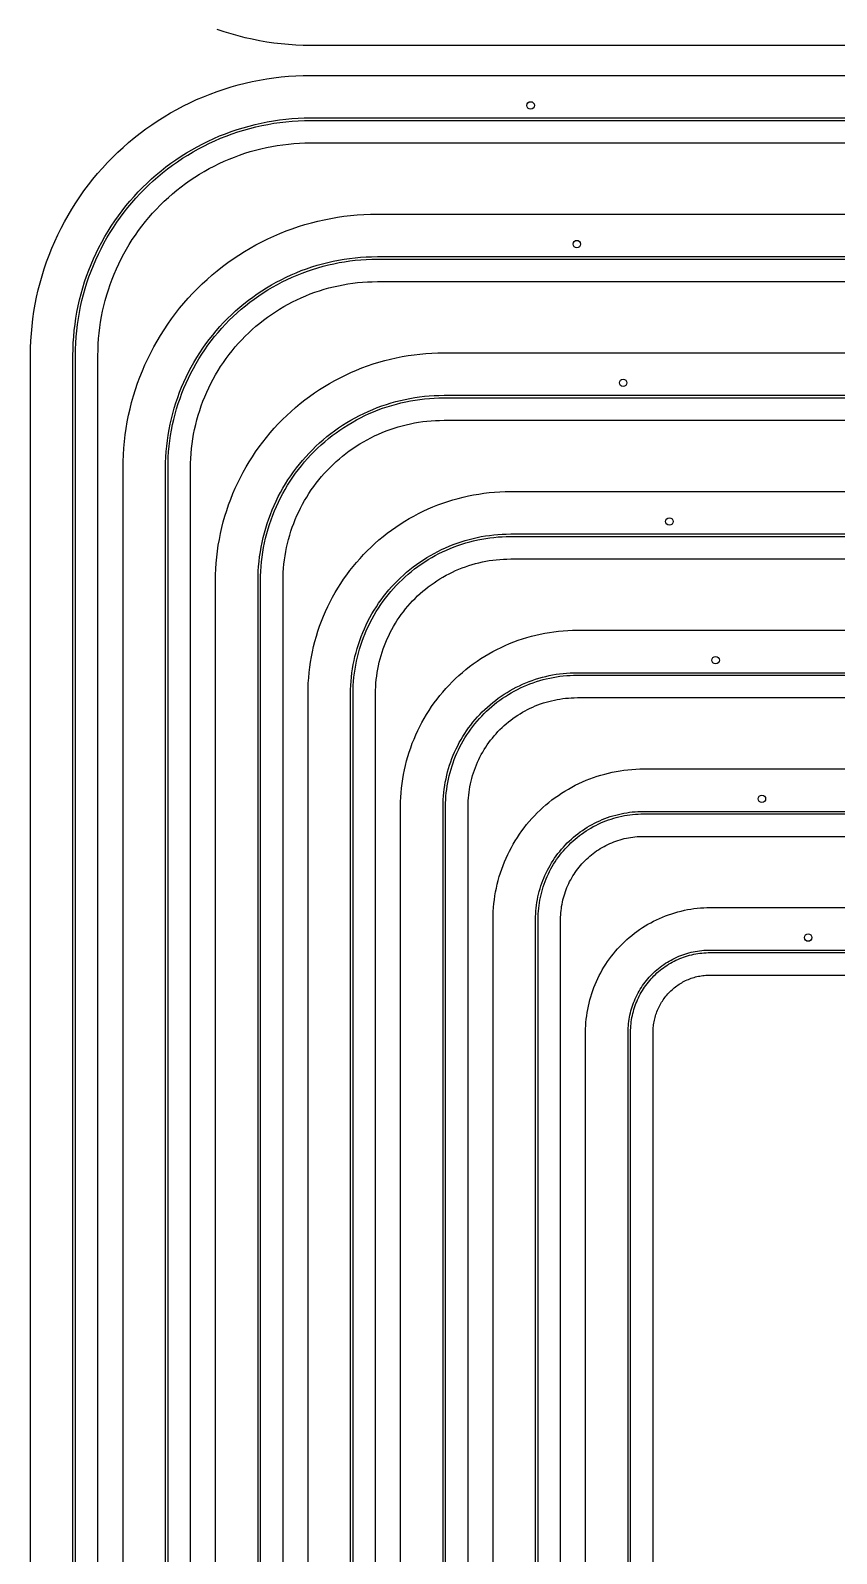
# Model space of a CAD drawing. Header units: metres. Extents: x 10 to 1210, y 10 to 2755.
# Drawn here: x 10 to 332, y 618 to 1228 of the extents above; entities that cross this region are included whole.
import ezdxf

# ---------------------------------------------------------------- set-up
doc = ezdxf.new("R2010")
doc.units = ezdxf.units.M
for name, color, linetype in [('ACIKLIK', 5, 'Continuous'), ('ASKI_DELIK', 6, 'Continuous'), ('CAM_SABLON', 4, 'Continuous'), ('DIS_KENAR_V91_Z3', 1, 'Continuous'), ('LAMBA_T4_Z4', 3, 'Continuous')]:
    doc.layers.add(name, color=color, linetype=linetype)

msp = doc.modelspace()

# ---------------------------------------------------------------- linework, layer by layer
at = {"layer": 'ACIKLIK'}
for points in [[(37, 122.18), (37, 1097.82), (37.03, 1100.22), (37.12, 1102.45), (37.26, 1104.67), (37.47, 1106.88), (37.73, 1109.09), (38.05, 1111.3), (38.43, 1113.49), (38.86, 1115.67), (39.35, 1117.84), (39.9, 1120), (40.5, 1122.14), (41.16, 1124.27), (41.88, 1126.37), (42.65, 1128.46), (43.47, 1130.53), (44.35, 1132.57), (45.28, 1134.59), (46.27, 1136.59), (47.3, 1138.56), (48.39, 1140.5), (49.53, 1142.41), (50.71, 1144.29), (51.95, 1146.14), (53.24, 1147.96), (54.57, 1149.74), (55.94, 1151.49), (57.37, 1153.2), (58.83, 1154.87), (60.34, 1156.51), (61.9, 1158.1), (63.49, 1159.66), (65.13, 1161.17), (66.8, 1162.63), (68.51, 1164.06), (70.26, 1165.43), (72.04, 1166.76), (73.86, 1168.05), (75.71, 1169.29), (77.59, 1170.47), (79.5, 1171.61), (81.44, 1172.7), (83.41, 1173.73), (85.41, 1174.72), (87.43, 1175.65), (89.47, 1176.53), (91.54, 1177.35), (93.63, 1178.12), (95.73, 1178.84), (97.86, 1179.5), (100, 1180.1), (102.16, 1180.65), (104.33, 1181.14), (106.51, 1181.57), (108.7, 1181.95), (110.91, 1182.27), (113.12, 1182.53), (115.33, 1182.74), (117.55, 1182.88), (119.78, 1182.97), (122.18, 1183), (697.82, 1183)], [(74, 167.32), (74, 1052.68), (74.03, 1054.81), (74.1, 1056.77), (74.23, 1058.72), (74.41, 1060.66), (74.64, 1062.6), (74.92, 1064.54), (75.25, 1066.46), (75.63, 1068.38), (76.06, 1070.28), (76.55, 1072.18), (77.08, 1074.06), (77.66, 1075.92), (78.28, 1077.77), (78.96, 1079.61), (79.68, 1081.42), (80.46, 1083.22), (81.27, 1084.99), (82.14, 1086.74), (83.05, 1088.47), (84, 1090.18), (85, 1091.86), (86.04, 1093.51), (87.13, 1095.14), (88.26, 1096.73), (89.43, 1098.3), (90.64, 1099.83), (91.89, 1101.33), (93.17, 1102.8), (94.5, 1104.24), (95.86, 1105.64), (97.26, 1107), (98.7, 1108.33), (100.17, 1109.61), (101.67, 1110.86), (103.2, 1112.07), (104.77, 1113.24), (106.36, 1114.37), (107.99, 1115.46), (109.64, 1116.5), (111.32, 1117.5), (113.03, 1118.45), (114.76, 1119.36), (116.51, 1120.23), (118.28, 1121.04), (120.08, 1121.82), (121.89, 1122.54), (123.73, 1123.22), (125.58, 1123.84), (127.44, 1124.42), (129.32, 1124.95), (131.22, 1125.44), (133.12, 1125.87), (135.04, 1126.25), (136.96, 1126.58), (138.9, 1126.86), (140.84, 1127.09), (142.78, 1127.27), (144.73, 1127.4), (146.69, 1127.47), (148.82, 1127.5), (671.18, 1127.5)], [(111, 212.46), (111, 1007.54), (111.02, 1009.4), (111.09, 1011.08), (111.2, 1012.76), (111.35, 1014.44), (111.55, 1016.11), (111.79, 1017.78), (112.08, 1019.43), (112.41, 1021.08), (112.78, 1022.73), (113.19, 1024.36), (113.65, 1025.98), (114.15, 1027.58), (114.69, 1029.18), (115.27, 1030.75), (115.9, 1032.32), (116.56, 1033.86), (117.26, 1035.39), (118.01, 1036.9), (118.79, 1038.39), (119.61, 1039.86), (120.47, 1041.3), (121.37, 1042.73), (122.31, 1044.13), (123.28, 1045.5), (124.29, 1046.85), (125.33, 1048.17), (126.4, 1049.46), (127.51, 1050.73), (128.65, 1051.97), (129.83, 1053.17), (131.03, 1054.35), (132.27, 1055.49), (133.54, 1056.6), (134.83, 1057.67), (136.15, 1058.71), (137.5, 1059.72), (138.87, 1060.69), (140.27, 1061.63), (141.7, 1062.53), (143.14, 1063.39), (144.61, 1064.21), (146.1, 1064.99), (147.61, 1065.74), (149.14, 1066.44), (150.68, 1067.1), (152.24, 1067.73), (153.82, 1068.31), (155.42, 1068.85), (157.02, 1069.35), (158.64, 1069.81), (160.27, 1070.22), (161.92, 1070.59), (163.57, 1070.92), (165.22, 1071.21), (166.89, 1071.45), (168.56, 1071.65), (170.24, 1071.8), (171.92, 1071.91), (173.6, 1071.98), (175.46, 1072), (644.54, 1072)], [(148, 257.6), (148, 962.4), (148.02, 963.99), (148.08, 965.4), (148.17, 966.81), (148.3, 968.22), (148.46, 969.62), (148.67, 971.01), (148.91, 972.41), (149.18, 973.79), (149.49, 975.17), (149.84, 976.53), (150.22, 977.89), (150.64, 979.24), (151.1, 980.58), (151.58, 981.9), (152.11, 983.21), (152.66, 984.51), (153.25, 985.79), (153.88, 987.06), (154.54, 988.31), (155.23, 989.54), (155.95, 990.75), (156.7, 991.95), (157.49, 993.12), (158.3, 994.27), (159.14, 995.4), (160.02, 996.51), (160.92, 997.6), (161.85, 998.66), (162.81, 999.69), (163.79, 1000.71), (164.81, 1001.69), (165.84, 1002.65), (166.9, 1003.58), (167.99, 1004.48), (169.1, 1005.36), (170.23, 1006.2), (171.38, 1007.01), (172.55, 1007.8), (173.75, 1008.55), (174.96, 1009.27), (176.19, 1009.96), (177.44, 1010.62), (178.71, 1011.25), (179.99, 1011.84), (181.29, 1012.39), (182.6, 1012.92), (183.92, 1013.4), (185.26, 1013.86), (186.61, 1014.28), (187.97, 1014.66), (189.33, 1015.01), (190.71, 1015.32), (192.09, 1015.59), (193.49, 1015.83), (194.88, 1016.04), (196.28, 1016.2), (197.69, 1016.33), (199.1, 1016.42), (200.51, 1016.48), (202.1, 1016.5), (617.9, 1016.5)], [(185, 302.74), (185, 917.26), (185.02, 918.58), (185.06, 919.72), (185.14, 920.86), (185.24, 921.99), (185.38, 923.13), (185.54, 924.25), (185.73, 925.38), (185.95, 926.5), (186.21, 927.61), (186.49, 928.71), (186.8, 929.81), (187.13, 930.9), (187.5, 931.98), (187.9, 933.05), (188.32, 934.11), (188.77, 935.16), (189.25, 936.19), (189.75, 937.21), (190.28, 938.22), (190.84, 939.22), (191.42, 940.2), (192.03, 941.16), (192.66, 942.11), (193.32, 943.04), (194, 943.96), (194.71, 944.85), (195.44, 945.73), (196.19, 946.59), (196.96, 947.42), (197.76, 948.24), (198.58, 949.04), (199.41, 949.81), (200.27, 950.56), (201.15, 951.29), (202.04, 952), (202.96, 952.68), (203.89, 953.34), (204.84, 953.97), (205.8, 954.58), (206.78, 955.16), (207.78, 955.72), (208.79, 956.25), (209.81, 956.75), (210.84, 957.23), (211.89, 957.68), (212.95, 958.1), (214.02, 958.5), (215.1, 958.87), (216.19, 959.2), (217.29, 959.51), (218.39, 959.79), (219.5, 960.05), (220.62, 960.27), (221.75, 960.46), (222.87, 960.62), (224.01, 960.76), (225.14, 960.86), (226.28, 960.94), (227.42, 960.98), (228.74, 961), (591.26, 961)], [(222, 347.88), (222, 872.12), (222.01, 873.17), (222.05, 874.04), (222.1, 874.9), (222.18, 875.77), (222.29, 876.63), (222.41, 877.49), (222.56, 878.35), (222.73, 879.2), (222.92, 880.05), (223.13, 880.89), (223.37, 881.73), (223.63, 882.56), (223.91, 883.38), (224.21, 884.2), (224.53, 885), (224.87, 885.8), (225.24, 886.59), (225.62, 887.37), (226.03, 888.14), (226.45, 888.9), (226.89, 889.65), (227.36, 890.38), (227.84, 891.1), (228.34, 891.81), (228.86, 892.51), (229.4, 893.19), (229.96, 893.86), (230.53, 894.51), (231.12, 895.15), (231.73, 895.77), (232.35, 896.38), (232.99, 896.97), (233.64, 897.54), (234.31, 898.1), (234.99, 898.64), (235.69, 899.16), (236.4, 899.66), (237.12, 900.14), (237.85, 900.61), (238.6, 901.05), (239.36, 901.47), (240.13, 901.88), (240.91, 902.26), (241.7, 902.63), (242.5, 902.97), (243.3, 903.29), (244.12, 903.59), (244.94, 903.87), (245.77, 904.13), (246.61, 904.37), (247.45, 904.58), (248.3, 904.77), (249.15, 904.94), (250.01, 905.09), (250.87, 905.21), (251.73, 905.32), (252.6, 905.4), (253.46, 905.45), (254.33, 905.49), (255.38, 905.5), (564.62, 905.5)], [(259, 393.02), (259, 826.98), (259.01, 827.76), (259.03, 828.35), (259.07, 828.95), (259.13, 829.55), (259.2, 830.14), (259.28, 830.73), (259.38, 831.32), (259.5, 831.91), (259.63, 832.49), (259.78, 833.07), (259.94, 833.65), (260.12, 834.22), (260.31, 834.78), (260.52, 835.34), (260.74, 835.9), (260.98, 836.45), (261.23, 836.99), (261.49, 837.53), (261.77, 838.06), (262.06, 838.58), (262.37, 839.09), (262.69, 839.6), (263.02, 840.1), (263.36, 840.58), (263.72, 841.06), (264.09, 841.53), (264.47, 841.99), (264.87, 842.44), (265.27, 842.88), (265.69, 843.31), (266.12, 843.73), (266.56, 844.13), (267.01, 844.53), (267.47, 844.91), (267.94, 845.28), (268.42, 845.64), (268.9, 845.98), (269.4, 846.31), (269.91, 846.63), (270.42, 846.94), (270.94, 847.23), (271.47, 847.51), (272.01, 847.77), (272.55, 848.02), (273.1, 848.26), (273.66, 848.48), (274.22, 848.69), (274.78, 848.88), (275.35, 849.06), (275.93, 849.22), (276.51, 849.37), (277.09, 849.5), (277.68, 849.61), (278.27, 849.72), (278.86, 849.8), (279.45, 849.87), (280.05, 849.93), (280.64, 849.97), (281.24, 849.99), (282.02, 850), (537.98, 850)]]:
    msp.add_lwpolyline(points, dxfattribs=at)
at = {"layer": 'ASKI_DELIK'}
for centre in [(210, 1198), (228.5, 1142.5), (247, 1087), (265.5, 1031.5), (284, 976), (302.5, 920.5), (321, 865)]:
    msp.add_circle(centre, 1.5, dxfattribs=at)
at = {"layer": 'CAM_SABLON'}
for points in [[(28, 122.12), (28, 1097.88), (28.03, 1100.46), (28.13, 1102.92), (28.29, 1105.38), (28.52, 1107.83), (28.81, 1110.27), (29.16, 1112.7), (29.58, 1115.13), (30.06, 1117.54), (30.6, 1119.94), (31.2, 1122.33), (31.87, 1124.7), (32.6, 1127.05), (33.39, 1129.38), (34.24, 1131.69), (35.16, 1133.97), (36.13, 1136.23), (37.16, 1138.47), (38.25, 1140.67), (39.39, 1142.85), (40.59, 1145), (41.85, 1147.11), (43.17, 1149.2), (44.53, 1151.24), (45.95, 1153.25), (47.43, 1155.22), (48.95, 1157.16), (50.52, 1159.05), (52.15, 1160.9), (53.82, 1162.7), (55.53, 1164.47), (57.3, 1166.18), (59.1, 1167.85), (60.95, 1169.48), (62.84, 1171.05), (64.78, 1172.57), (66.75, 1174.05), (68.76, 1175.47), (70.8, 1176.83), (72.89, 1178.15), (75, 1179.41), (77.15, 1180.61), (79.33, 1181.75), (81.53, 1182.84), (83.77, 1183.87), (86.03, 1184.84), (88.31, 1185.76), (90.62, 1186.61), (92.95, 1187.4), (95.3, 1188.13), (97.67, 1188.8), (100.06, 1189.4), (102.46, 1189.94), (104.87, 1190.42), (107.3, 1190.84), (109.73, 1191.19), (112.17, 1191.48), (114.62, 1191.71), (117.08, 1191.87), (119.54, 1191.97), (122.12, 1192), (697.88, 1192)], [(65, 167.26), (65, 1052.74), (65.03, 1055.05), (65.12, 1057.24), (65.26, 1059.42), (65.46, 1061.6), (65.72, 1063.78), (66.03, 1065.94), (66.4, 1068.1), (66.83, 1070.25), (67.31, 1072.38), (67.85, 1074.51), (68.45, 1076.61), (69.1, 1078.71), (69.8, 1080.78), (70.56, 1082.83), (71.37, 1084.87), (72.23, 1086.88), (73.15, 1088.87), (74.12, 1090.83), (75.14, 1092.77), (76.21, 1094.68), (77.33, 1096.56), (78.49, 1098.41), (79.71, 1100.23), (80.98, 1102.02), (82.29, 1103.78), (83.64, 1105.5), (85.04, 1107.18), (86.48, 1108.83), (87.97, 1110.43), (89.5, 1112), (91.07, 1113.53), (92.67, 1115.02), (94.32, 1116.46), (96, 1117.86), (97.72, 1119.21), (99.48, 1120.52), (101.27, 1121.79), (103.09, 1123.01), (104.94, 1124.17), (106.82, 1125.29), (108.73, 1126.36), (110.67, 1127.38), (112.63, 1128.35), (114.62, 1129.27), (116.63, 1130.13), (118.67, 1130.94), (120.72, 1131.7), (122.79, 1132.4), (124.89, 1133.05), (126.99, 1133.65), (129.12, 1134.19), (131.25, 1134.67), (133.4, 1135.1), (135.56, 1135.47), (137.72, 1135.78), (139.9, 1136.04), (142.08, 1136.24), (144.26, 1136.38), (146.45, 1136.47), (148.76, 1136.5), (671.24, 1136.5)], [(102, 212.4), (102, 1007.6), (102.03, 1009.64), (102.1, 1011.56), (102.23, 1013.47), (102.4, 1015.38), (102.63, 1017.28), (102.9, 1019.18), (103.23, 1021.07), (103.6, 1022.96), (104.03, 1024.83), (104.5, 1026.69), (105.02, 1028.53), (105.59, 1030.36), (106.2, 1032.18), (106.87, 1033.98), (107.58, 1035.76), (108.34, 1037.52), (109.14, 1039.27), (109.99, 1040.99), (110.88, 1042.69), (111.82, 1044.36), (112.8, 1046.01), (113.82, 1047.63), (114.89, 1049.23), (116, 1050.79), (117.14, 1052.33), (118.33, 1053.84), (119.56, 1055.31), (120.82, 1056.75), (122.13, 1058.16), (123.46, 1059.54), (124.84, 1060.87), (126.25, 1062.18), (127.69, 1063.44), (129.16, 1064.67), (130.67, 1065.86), (132.21, 1067), (133.77, 1068.11), (135.37, 1069.18), (136.99, 1070.2), (138.64, 1071.18), (140.31, 1072.12), (142.01, 1073.01), (143.73, 1073.86), (145.48, 1074.66), (147.24, 1075.42), (149.02, 1076.13), (150.82, 1076.8), (152.64, 1077.41), (154.47, 1077.98), (156.31, 1078.5), (158.17, 1078.97), (160.04, 1079.4), (161.93, 1079.77), (163.82, 1080.1), (165.72, 1080.37), (167.62, 1080.6), (169.53, 1080.77), (171.44, 1080.9), (173.36, 1080.97), (175.4, 1081), (644.6, 1081)], [(139, 257.54), (139, 962.46), (139.02, 964.23), (139.09, 965.87), (139.2, 967.52), (139.35, 969.16), (139.54, 970.79), (139.78, 972.42), (140.06, 974.05), (140.38, 975.66), (140.74, 977.27), (141.15, 978.86), (141.59, 980.45), (142.08, 982.02), (142.61, 983.58), (143.18, 985.13), (143.79, 986.66), (144.44, 988.17), (145.13, 989.67), (145.86, 991.14), (146.63, 992.6), (147.43, 994.04), (148.27, 995.45), (149.15, 996.85), (150.07, 998.22), (151.02, 999.56), (152, 1000.88), (153.02, 1002.18), (154.08, 1003.44), (155.16, 1004.68), (156.28, 1005.89), (157.43, 1007.07), (158.61, 1008.22), (159.82, 1009.34), (161.06, 1010.42), (162.32, 1011.48), (163.62, 1012.5), (164.94, 1013.48), (166.28, 1014.43), (167.65, 1015.35), (169.05, 1016.23), (170.46, 1017.07), (171.9, 1017.87), (173.36, 1018.64), (174.83, 1019.37), (176.33, 1020.06), (177.84, 1020.71), (179.37, 1021.32), (180.92, 1021.89), (182.48, 1022.42), (184.05, 1022.91), (185.64, 1023.35), (187.23, 1023.76), (188.84, 1024.12), (190.45, 1024.44), (192.08, 1024.72), (193.71, 1024.96), (195.34, 1025.15), (196.98, 1025.3), (198.63, 1025.41), (200.27, 1025.48), (202.04, 1025.5), (617.96, 1025.5)], [(176, 302.68), (176, 917.32), (176.02, 918.82), (176.07, 920.19), (176.16, 921.56), (176.29, 922.93), (176.45, 924.3), (176.65, 925.66), (176.88, 927.02), (177.15, 928.37), (177.45, 929.71), (177.79, 931.04), (178.17, 932.37), (178.57, 933.68), (179.02, 934.98), (179.49, 936.28), (180, 937.55), (180.55, 938.82), (181.12, 940.07), (181.73, 941.3), (182.37, 942.52), (183.04, 943.72), (183.75, 944.9), (184.48, 946.07), (185.25, 947.21), (186.04, 948.33), (186.86, 949.44), (187.71, 950.52), (188.59, 951.57), (189.5, 952.61), (190.44, 953.62), (191.4, 954.6), (192.38, 955.56), (193.39, 956.5), (194.43, 957.41), (195.48, 958.29), (196.56, 959.14), (197.67, 959.96), (198.79, 960.75), (199.93, 961.52), (201.1, 962.25), (202.28, 962.96), (203.48, 963.63), (204.7, 964.27), (205.93, 964.88), (207.18, 965.45), (208.45, 966), (209.72, 966.51), (211.02, 966.98), (212.32, 967.43), (213.63, 967.83), (214.96, 968.21), (216.29, 968.55), (217.63, 968.85), (218.98, 969.12), (220.34, 969.35), (221.7, 969.55), (223.07, 969.71), (224.44, 969.84), (225.81, 969.93), (227.18, 969.98), (228.68, 970), (591.32, 970)], [(213, 347.82), (213, 872.18), (213.02, 873.4), (213.06, 874.51), (213.13, 875.61), (213.23, 876.71), (213.36, 877.81), (213.52, 878.9), (213.71, 879.99), (213.92, 881.07), (214.17, 882.15), (214.44, 883.22), (214.74, 884.28), (215.07, 885.34), (215.42, 886.39), (215.8, 887.42), (216.21, 888.45), (216.65, 889.46), (217.11, 890.47), (217.6, 891.46), (218.12, 892.44), (218.66, 893.4), (219.22, 894.35), (219.81, 895.28), (220.42, 896.2), (221.06, 897.1), (221.72, 897.99), (222.41, 898.86), (223.11, 899.71), (223.84, 900.54), (224.59, 901.35), (225.36, 902.14), (226.15, 902.91), (226.96, 903.66), (227.79, 904.39), (228.64, 905.09), (229.51, 905.78), (230.4, 906.44), (231.3, 907.08), (232.22, 907.69), (233.15, 908.28), (234.1, 908.84), (235.06, 909.38), (236.04, 909.9), (237.03, 910.39), (238.04, 910.85), (239.05, 911.29), (240.08, 911.7), (241.11, 912.08), (242.16, 912.43), (243.22, 912.76), (244.28, 913.06), (245.35, 913.33), (246.43, 913.58), (247.51, 913.79), (248.6, 913.98), (249.69, 914.14), (250.79, 914.27), (251.89, 914.37), (252.99, 914.44), (254.1, 914.48), (255.32, 914.5), (564.68, 914.5)], [(250, 392.96), (250, 827.04), (250.01, 827.99), (250.05, 828.83), (250.1, 829.66), (250.18, 830.49), (250.27, 831.32), (250.39, 832.14), (250.53, 832.96), (250.7, 833.78), (250.88, 834.59), (251.09, 835.4), (251.31, 836.2), (251.56, 837), (251.83, 837.79), (252.12, 838.57), (252.43, 839.34), (252.75, 840.11), (253.1, 840.87), (253.47, 841.61), (253.86, 842.35), (254.27, 843.08), (254.69, 843.8), (255.14, 844.5), (255.6, 845.19), (256.08, 845.87), (256.58, 846.54), (257.1, 847.2), (257.63, 847.84), (258.18, 848.46), (258.75, 849.08), (259.33, 849.67), (259.92, 850.25), (260.54, 850.82), (261.16, 851.37), (261.8, 851.9), (262.46, 852.42), (263.13, 852.92), (263.81, 853.4), (264.5, 853.86), (265.2, 854.31), (265.92, 854.73), (266.65, 855.14), (267.39, 855.53), (268.13, 855.9), (268.89, 856.25), (269.66, 856.57), (270.43, 856.88), (271.21, 857.17), (272, 857.44), (272.8, 857.69), (273.6, 857.91), (274.41, 858.12), (275.22, 858.3), (276.04, 858.47), (276.86, 858.61), (277.68, 858.73), (278.51, 858.82), (279.34, 858.9), (280.17, 858.95), (281.01, 858.99), (281.96, 859), (538.04, 859)]]:
    msp.add_lwpolyline(points, dxfattribs=at)
at = {"layer": 'DIS_KENAR_V91_Z3'}
for points in [[(698, 1222), (122, 1222), (119.07, 1222.04), (116.14, 1222.15), (113.21, 1222.35), (110.29, 1222.61), (107.38, 1222.96), (104.48, 1223.38), (101.59, 1223.88), (98.71, 1224.45), (95.85, 1225.09), (93.01, 1225.82), (90.19, 1226.61), (87.39, 1227.48), (84.61, 1228.42)], [(10, 122), (10, 1098), (10.04, 1100.93), (10.15, 1103.86), (10.35, 1106.79), (10.61, 1109.71), (10.96, 1112.62), (11.38, 1115.52), (11.88, 1118.41), (12.45, 1121.29), (13.09, 1124.15), (13.82, 1126.99), (14.61, 1129.81), (15.48, 1132.61), (16.42, 1135.39), (17.44, 1138.14), (18.53, 1140.86), (19.68, 1143.55), (20.91, 1146.22), (22.21, 1148.85), (23.57, 1151.44), (25.01, 1154), (26.5, 1156.52), (28.07, 1159), (29.7, 1161.44), (31.39, 1163.83), (33.14, 1166.18), (34.96, 1168.48), (36.83, 1170.74), (38.77, 1172.94), (40.76, 1175.1), (42.8, 1177.2), (44.9, 1179.24), (47.06, 1181.23), (49.26, 1183.17), (51.52, 1185.04), (53.82, 1186.86), (56.17, 1188.61), (58.56, 1190.3), (61, 1191.93), (63.48, 1193.5), (66, 1194.99), (68.56, 1196.43), (71.15, 1197.79), (73.78, 1199.09), (76.45, 1200.32), (79.14, 1201.47), (81.86, 1202.56), (84.61, 1203.58), (87.39, 1204.52), (90.19, 1205.39), (93.01, 1206.18), (95.85, 1206.91), (98.71, 1207.55), (101.59, 1208.12), (104.48, 1208.62), (107.38, 1209.04), (110.29, 1209.39), (113.21, 1209.65), (116.14, 1209.85), (119.07, 1209.96), (122, 1210), (698, 1210)], [(47, 167.14), (47, 1052.86), (47.03, 1055.52), (47.14, 1058.18), (47.31, 1060.83), (47.56, 1063.48), (47.87, 1066.13), (48.25, 1068.76), (48.7, 1071.38), (49.22, 1073.99), (49.81, 1076.59), (50.46, 1079.17), (51.19, 1081.73), (51.97, 1084.27), (52.83, 1086.79), (53.75, 1089.28), (54.74, 1091.76), (55.79, 1094.2), (56.9, 1096.62), (58.08, 1099), (59.32, 1101.36), (60.62, 1103.68), (61.98, 1105.97), (63.4, 1108.22), (64.88, 1110.43), (66.41, 1112.6), (68, 1114.73), (69.65, 1116.82), (71.35, 1118.87), (73.11, 1120.87), (74.91, 1122.82), (76.77, 1124.73), (78.68, 1126.59), (80.63, 1128.39), (82.63, 1130.15), (84.68, 1131.85), (86.77, 1133.5), (88.9, 1135.09), (91.07, 1136.62), (93.28, 1138.1), (95.53, 1139.52), (97.82, 1140.88), (100.14, 1142.18), (102.5, 1143.42), (104.88, 1144.6), (107.3, 1145.71), (109.74, 1146.76), (112.22, 1147.75), (114.71, 1148.67), (117.23, 1149.53), (119.77, 1150.31), (122.33, 1151.04), (124.91, 1151.69), (127.51, 1152.28), (130.12, 1152.8), (132.74, 1153.25), (135.37, 1153.63), (138.02, 1153.94), (140.67, 1154.19), (143.32, 1154.36), (145.98, 1154.47), (148.64, 1154.5), (671.36, 1154.5)], [(84, 212.28), (84, 1007.72), (84.03, 1010.11), (84.13, 1012.5), (84.28, 1014.88), (84.5, 1017.26), (84.78, 1019.63), (85.12, 1022), (85.53, 1024.35), (85.99, 1026.7), (86.52, 1029.03), (87.11, 1031.34), (87.76, 1033.64), (88.47, 1035.93), (89.24, 1038.19), (90.06, 1040.43), (90.95, 1042.65), (91.89, 1044.85), (92.89, 1047.02), (93.95, 1049.16), (95.06, 1051.27), (96.23, 1053.36), (97.45, 1055.41), (98.73, 1057.43), (100.05, 1059.42), (101.43, 1061.37), (102.86, 1063.29), (104.34, 1065.16), (105.87, 1067), (107.45, 1068.8), (109.07, 1070.55), (110.74, 1072.26), (112.45, 1073.93), (114.2, 1075.55), (116, 1077.13), (117.84, 1078.66), (119.71, 1080.14), (121.63, 1081.57), (123.58, 1082.95), (125.57, 1084.27), (127.59, 1085.55), (129.64, 1086.77), (131.72, 1087.94), (133.84, 1089.05), (135.98, 1090.11), (138.15, 1091.11), (140.35, 1092.05), (142.57, 1092.94), (144.81, 1093.76), (147.07, 1094.53), (149.36, 1095.24), (151.66, 1095.89), (153.97, 1096.48), (156.3, 1097.01), (158.65, 1097.47), (161, 1097.88), (163.37, 1098.22), (165.74, 1098.5), (168.12, 1098.72), (170.5, 1098.87), (172.89, 1098.97), (175.28, 1099), (644.72, 1099)], [(121, 257.42), (121, 962.58), (121.03, 964.7), (121.11, 966.81), (121.25, 968.93), (121.44, 971.04), (121.69, 973.14), (122, 975.24), (122.36, 977.33), (122.77, 979.4), (123.24, 981.47), (123.76, 983.52), (124.33, 985.56), (124.96, 987.59), (125.64, 989.59), (126.37, 991.58), (127.16, 993.55), (128, 995.49), (128.88, 997.42), (129.82, 999.32), (130.81, 1001.19), (131.84, 1003.04), (132.92, 1004.86), (134.05, 1006.65), (135.23, 1008.41), (136.45, 1010.14), (137.72, 1011.84), (139.03, 1013.5), (140.39, 1015.13), (141.78, 1016.73), (143.22, 1018.28), (144.7, 1019.8), (146.22, 1021.28), (147.77, 1022.72), (149.37, 1024.11), (151, 1025.47), (152.66, 1026.78), (154.36, 1028.05), (156.09, 1029.27), (157.85, 1030.45), (159.64, 1031.58), (161.46, 1032.66), (163.31, 1033.69), (165.18, 1034.68), (167.08, 1035.62), (169.01, 1036.5), (170.95, 1037.34), (172.92, 1038.13), (174.91, 1038.86), (176.91, 1039.54), (178.94, 1040.17), (180.98, 1040.74), (183.03, 1041.26), (185.1, 1041.73), (187.17, 1042.14), (189.26, 1042.5), (191.36, 1042.81), (193.46, 1043.06), (195.57, 1043.25), (197.69, 1043.39), (199.8, 1043.47), (201.92, 1043.5), (618.08, 1043.5)], [(158, 302.56), (158, 917.44), (158.02, 919.29), (158.1, 921.13), (158.22, 922.98), (158.39, 924.82), (158.6, 926.65), (158.87, 928.48), (159.18, 930.3), (159.54, 932.11), (159.95, 933.91), (160.4, 935.7), (160.91, 937.48), (161.45, 939.24), (162.05, 940.99), (162.69, 942.73), (163.37, 944.44), (164.1, 946.14), (164.87, 947.82), (165.69, 949.47), (166.55, 951.11), (167.45, 952.72), (168.4, 954.31), (169.38, 955.87), (170.41, 957.41), (171.48, 958.91), (172.58, 960.39), (173.72, 961.84), (174.91, 963.26), (176.12, 964.65), (177.38, 966.01), (178.67, 967.33), (179.99, 968.62), (181.35, 969.88), (182.74, 971.09), (184.16, 972.28), (185.61, 973.42), (187.09, 974.52), (188.59, 975.59), (190.13, 976.62), (191.69, 977.6), (193.28, 978.55), (194.89, 979.45), (196.53, 980.31), (198.18, 981.13), (199.86, 981.9), (201.56, 982.63), (203.27, 983.31), (205.01, 983.95), (206.76, 984.55), (208.52, 985.09), (210.3, 985.6), (212.09, 986.05), (213.89, 986.46), (215.7, 986.82), (217.52, 987.13), (219.35, 987.4), (221.18, 987.61), (223.02, 987.78), (224.87, 987.9), (226.71, 987.98), (228.56, 988), (591.44, 988)], [(195, 347.7), (195, 872.3), (195.02, 873.88), (195.08, 875.45), (195.19, 877.02), (195.33, 878.59), (195.52, 880.16), (195.74, 881.72), (196.01, 883.27), (196.32, 884.82), (196.66, 886.35), (197.05, 887.88), (197.48, 889.4), (197.95, 890.9), (198.45, 892.4), (199, 893.87), (199.58, 895.34), (200.2, 896.79), (200.86, 898.22), (201.56, 899.63), (202.3, 901.02), (203.07, 902.4), (203.87, 903.75), (204.71, 905.09), (205.59, 906.4), (206.5, 907.68), (207.44, 908.95), (208.42, 910.18), (209.42, 911.4), (210.46, 912.58), (211.53, 913.74), (212.63, 914.87), (213.76, 915.97), (214.92, 917.04), (216.1, 918.08), (217.32, 919.08), (218.55, 920.06), (219.82, 921), (221.1, 921.91), (222.41, 922.79), (223.75, 923.63), (225.1, 924.43), (226.48, 925.2), (227.87, 925.94), (229.28, 926.64), (230.71, 927.3), (232.16, 927.92), (233.63, 928.5), (235.1, 929.05), (236.6, 929.55), (238.1, 930.02), (239.62, 930.45), (241.15, 930.84), (242.68, 931.18), (244.23, 931.49), (245.78, 931.76), (247.34, 931.98), (248.91, 932.17), (250.48, 932.31), (252.05, 932.42), (253.62, 932.48), (255.2, 932.5), (564.8, 932.5)], [(232, 392.84), (232, 827.16), (232.02, 828.46), (232.07, 829.77), (232.15, 831.07), (232.27, 832.37), (232.43, 833.67), (232.61, 834.96), (232.83, 836.24), (233.09, 837.52), (233.38, 838.79), (233.7, 840.06), (234.05, 841.32), (234.44, 842.56), (234.86, 843.8), (235.31, 845.02), (235.79, 846.23), (236.31, 847.43), (236.86, 848.62), (237.43, 849.79), (238.04, 850.94), (238.68, 852.08), (239.34, 853.2), (240.04, 854.3), (240.77, 855.39), (241.52, 856.45), (242.3, 857.5), (243.11, 858.53), (243.94, 859.53), (244.8, 860.51), (245.69, 861.47), (246.6, 862.4), (247.53, 863.31), (248.49, 864.2), (249.47, 865.06), (250.47, 865.89), (251.5, 866.7), (252.54, 867.48), (253.61, 868.23), (254.7, 868.96), (255.8, 869.66), (256.92, 870.32), (258.06, 870.96), (259.21, 871.57), (260.38, 872.14), (261.57, 872.69), (262.77, 873.21), (263.98, 873.69), (265.2, 874.14), (266.44, 874.56), (267.68, 874.95), (268.94, 875.3), (270.21, 875.62), (271.48, 875.91), (272.76, 876.17), (274.04, 876.39), (275.33, 876.57), (276.63, 876.73), (277.93, 876.85), (279.23, 876.93), (280.54, 876.98), (281.84, 877), (538.16, 877)]]:
    msp.add_lwpolyline(points, dxfattribs=at)
at = {"layer": 'LAMBA_T4_Z4'}
for points in [[(27, 122.11), (27, 1097.89), (27.03, 1100.49), (27.13, 1102.97), (27.29, 1105.45), (27.52, 1107.93), (27.81, 1110.4), (28.17, 1112.86), (28.59, 1115.31), (29.08, 1117.75), (29.63, 1120.18), (30.24, 1122.59), (30.91, 1124.98), (31.65, 1127.36), (32.45, 1129.71), (33.31, 1132.04), (34.23, 1134.35), (35.21, 1136.64), (36.26, 1138.9), (37.36, 1141.13), (38.51, 1143.33), (39.73, 1145.5), (41, 1147.64), (42.33, 1149.74), (43.71, 1151.81), (45.14, 1153.84), (46.63, 1155.83), (48.17, 1157.78), (49.76, 1159.7), (51.4, 1161.57), (53.09, 1163.39), (54.83, 1165.17), (56.61, 1166.91), (58.43, 1168.6), (60.3, 1170.24), (62.22, 1171.83), (64.17, 1173.37), (66.16, 1174.86), (68.19, 1176.29), (70.26, 1177.67), (72.36, 1179), (74.5, 1180.27), (76.67, 1181.49), (78.87, 1182.64), (81.1, 1183.74), (83.36, 1184.79), (85.65, 1185.77), (87.96, 1186.69), (90.29, 1187.55), (92.64, 1188.35), (95.02, 1189.09), (97.41, 1189.76), (99.82, 1190.37), (102.25, 1190.92), (104.69, 1191.41), (107.14, 1191.83), (109.6, 1192.19), (112.07, 1192.48), (114.55, 1192.71), (117.03, 1192.87), (119.51, 1192.97), (122.11, 1193), (697.89, 1193)], [(64, 167.25), (64, 1052.75), (64.03, 1055.08), (64.12, 1057.29), (64.26, 1059.5), (64.47, 1061.71), (64.73, 1063.91), (65.04, 1066.1), (65.42, 1068.28), (65.85, 1070.46), (66.34, 1072.62), (66.89, 1074.77), (67.49, 1076.9), (68.14, 1079.01), (68.86, 1081.11), (69.62, 1083.19), (70.44, 1085.25), (71.32, 1087.29), (72.25, 1089.3), (73.23, 1091.29), (74.26, 1093.25), (75.34, 1095.18), (76.47, 1097.08), (77.66, 1098.96), (78.89, 1100.8), (80.17, 1102.61), (81.49, 1104.38), (82.86, 1106.12), (84.28, 1107.83), (85.74, 1109.49), (87.25, 1111.12), (88.79, 1112.71), (90.38, 1114.25), (92.01, 1115.76), (93.67, 1117.22), (95.38, 1118.64), (97.12, 1120.01), (98.89, 1121.33), (100.7, 1122.61), (102.54, 1123.84), (104.42, 1125.03), (106.32, 1126.16), (108.25, 1127.24), (110.21, 1128.27), (112.2, 1129.25), (114.21, 1130.18), (116.25, 1131.06), (118.31, 1131.88), (120.39, 1132.64), (122.49, 1133.36), (124.6, 1134.01), (126.73, 1134.61), (128.88, 1135.16), (131.04, 1135.65), (133.22, 1136.08), (135.4, 1136.46), (137.59, 1136.77), (139.79, 1137.03), (142, 1137.24), (144.21, 1137.38), (146.42, 1137.47), (148.75, 1137.5), (671.25, 1137.5)], [(101, 212.39), (101, 1007.61), (101.03, 1009.66), (101.1, 1011.61), (101.23, 1013.55), (101.41, 1015.48), (101.64, 1017.42), (101.92, 1019.34), (102.25, 1021.26), (102.62, 1023.16), (103.05, 1025.06), (103.53, 1026.94), (104.06, 1028.82), (104.64, 1030.67), (105.26, 1032.51), (105.94, 1034.34), (106.66, 1036.15), (107.42, 1037.93), (108.24, 1039.7), (109.1, 1041.44), (110, 1043.16), (110.95, 1044.86), (111.95, 1046.53), (112.98, 1048.17), (114.07, 1049.79), (115.19, 1051.38), (116.35, 1052.94), (117.55, 1054.46), (118.8, 1055.96), (120.08, 1057.42), (121.4, 1058.85), (122.76, 1060.24), (124.15, 1061.6), (125.58, 1062.92), (127.04, 1064.2), (128.54, 1065.45), (130.06, 1066.65), (131.62, 1067.81), (133.21, 1068.93), (134.83, 1070.02), (136.47, 1071.05), (138.14, 1072.05), (139.84, 1073), (141.56, 1073.9), (143.3, 1074.76), (145.07, 1075.58), (146.85, 1076.34), (148.66, 1077.06), (150.49, 1077.74), (152.33, 1078.36), (154.18, 1078.94), (156.06, 1079.47), (157.94, 1079.95), (159.84, 1080.38), (161.74, 1080.75), (163.66, 1081.08), (165.58, 1081.36), (167.52, 1081.59), (169.45, 1081.77), (171.39, 1081.9), (173.34, 1081.97), (175.39, 1082), (644.61, 1082)], [(138, 257.53), (138, 962.47), (138.02, 964.25), (138.09, 965.93), (138.2, 967.59), (138.35, 969.26), (138.55, 970.92), (138.79, 972.58), (139.07, 974.23), (139.4, 975.87), (139.77, 977.5), (140.18, 979.12), (140.63, 980.73), (141.13, 982.33), (141.67, 983.92), (142.25, 985.49), (142.87, 987.04), (143.53, 988.58), (144.23, 990.1), (144.97, 991.6), (145.75, 993.08), (146.56, 994.54), (147.42, 995.98), (148.31, 997.39), (149.24, 998.78), (150.21, 1000.15), (151.21, 1001.49), (152.25, 1002.81), (153.32, 1004.09), (154.42, 1005.35), (155.56, 1006.58), (156.72, 1007.78), (157.92, 1008.94), (159.15, 1010.08), (160.41, 1011.18), (161.69, 1012.25), (163.01, 1013.29), (164.35, 1014.29), (165.72, 1015.26), (167.11, 1016.19), (168.52, 1017.08), (169.96, 1017.93), (171.42, 1018.75), (172.9, 1019.53), (174.4, 1020.27), (175.92, 1020.97), (177.46, 1021.63), (179.01, 1022.25), (180.58, 1022.83), (182.17, 1023.37), (183.77, 1023.87), (185.38, 1024.32), (187, 1024.73), (188.63, 1025.1), (190.27, 1025.43), (191.92, 1025.71), (193.58, 1025.95), (195.24, 1026.15), (196.91, 1026.3), (198.57, 1026.41), (200.25, 1026.48), (202.03, 1026.5), (617.97, 1026.5)], [(175, 302.67), (175, 917.33), (175.02, 918.84), (175.07, 920.24), (175.17, 921.64), (175.29, 923.04), (175.46, 924.43), (175.66, 925.82), (175.9, 927.2), (176.17, 928.58), (176.48, 929.94), (176.83, 931.3), (177.21, 932.65), (177.62, 933.99), (178.07, 935.32), (178.56, 936.63), (179.08, 937.94), (179.63, 939.22), (180.22, 940.5), (180.84, 941.75), (181.49, 943), (182.18, 944.22), (182.89, 945.42), (183.64, 946.61), (184.42, 947.78), (185.23, 948.92), (186.07, 950.04), (186.94, 951.15), (187.83, 952.22), (188.76, 953.28), (189.71, 954.31), (190.69, 955.31), (191.69, 956.29), (192.72, 957.24), (193.78, 958.17), (194.85, 959.06), (195.96, 959.93), (197.08, 960.77), (198.22, 961.58), (199.39, 962.36), (200.58, 963.11), (201.78, 963.82), (203, 964.51), (204.25, 965.16), (205.5, 965.78), (206.78, 966.37), (208.06, 966.92), (209.37, 967.44), (210.68, 967.93), (212.01, 968.38), (213.35, 968.79), (214.7, 969.17), (216.06, 969.52), (217.42, 969.83), (218.8, 970.1), (220.18, 970.34), (221.57, 970.54), (222.96, 970.71), (224.36, 970.83), (225.76, 970.93), (227.16, 970.98), (228.67, 971), (591.33, 971)], [(212, 347.81), (212, 872.19), (212.02, 873.43), (212.06, 874.56), (212.13, 875.69), (212.24, 876.82), (212.37, 877.94), (212.53, 879.06), (212.72, 880.17), (212.95, 881.28), (213.2, 882.38), (213.47, 883.48), (213.78, 884.57), (214.12, 885.65), (214.48, 886.72), (214.87, 887.78), (215.29, 888.83), (215.74, 889.87), (216.21, 890.9), (216.71, 891.91), (217.24, 892.91), (217.79, 893.9), (218.37, 894.87), (218.97, 895.83), (219.6, 896.77), (220.25, 897.69), (220.93, 898.6), (221.63, 899.49), (222.35, 900.36), (223.1, 901.21), (223.86, 902.04), (224.65, 902.85), (225.46, 903.63), (226.29, 904.4), (227.14, 905.15), (228.01, 905.87), (228.9, 906.57), (229.81, 907.25), (230.73, 907.9), (231.67, 908.53), (232.63, 909.13), (233.6, 909.71), (234.59, 910.26), (235.59, 910.79), (236.6, 911.29), (237.63, 911.76), (238.67, 912.21), (239.72, 912.63), (240.78, 913.02), (241.85, 913.38), (242.93, 913.72), (244.02, 914.03), (245.12, 914.3), (246.22, 914.55), (247.33, 914.78), (248.44, 914.97), (249.56, 915.13), (250.68, 915.26), (251.81, 915.37), (252.94, 915.44), (254.07, 915.48), (255.31, 915.5), (564.69, 915.5)], [(249, 392.95), (249, 827.05), (249.01, 828.02), (249.05, 828.88), (249.1, 829.74), (249.18, 830.59), (249.28, 831.45), (249.41, 832.3), (249.55, 833.14), (249.72, 833.99), (249.91, 834.83), (250.12, 835.66), (250.35, 836.49), (250.61, 837.31), (250.89, 838.12), (251.18, 838.93), (251.5, 839.73), (251.84, 840.52), (252.2, 841.3), (252.58, 842.07), (252.98, 842.83), (253.4, 843.58), (253.84, 844.32), (254.3, 845.04), (254.78, 845.76), (255.27, 846.46), (255.79, 847.15), (256.32, 847.83), (256.87, 848.49), (257.44, 849.13), (258.02, 849.76), (258.62, 850.38), (259.24, 850.98), (259.87, 851.56), (260.51, 852.13), (261.17, 852.68), (261.85, 853.21), (262.54, 853.73), (263.24, 854.22), (263.96, 854.7), (264.68, 855.16), (265.42, 855.6), (266.17, 856.02), (266.93, 856.42), (267.7, 856.8), (268.48, 857.16), (269.27, 857.5), (270.07, 857.82), (270.88, 858.11), (271.69, 858.39), (272.51, 858.65), (273.34, 858.88), (274.17, 859.09), (275.01, 859.28), (275.86, 859.45), (276.7, 859.59), (277.55, 859.72), (278.41, 859.82), (279.26, 859.9), (280.12, 859.95), (280.98, 859.99), (281.95, 860), (538.05, 860)]]:
    msp.add_lwpolyline(points, dxfattribs=at)

doc.saveas('drawing.dxf')
